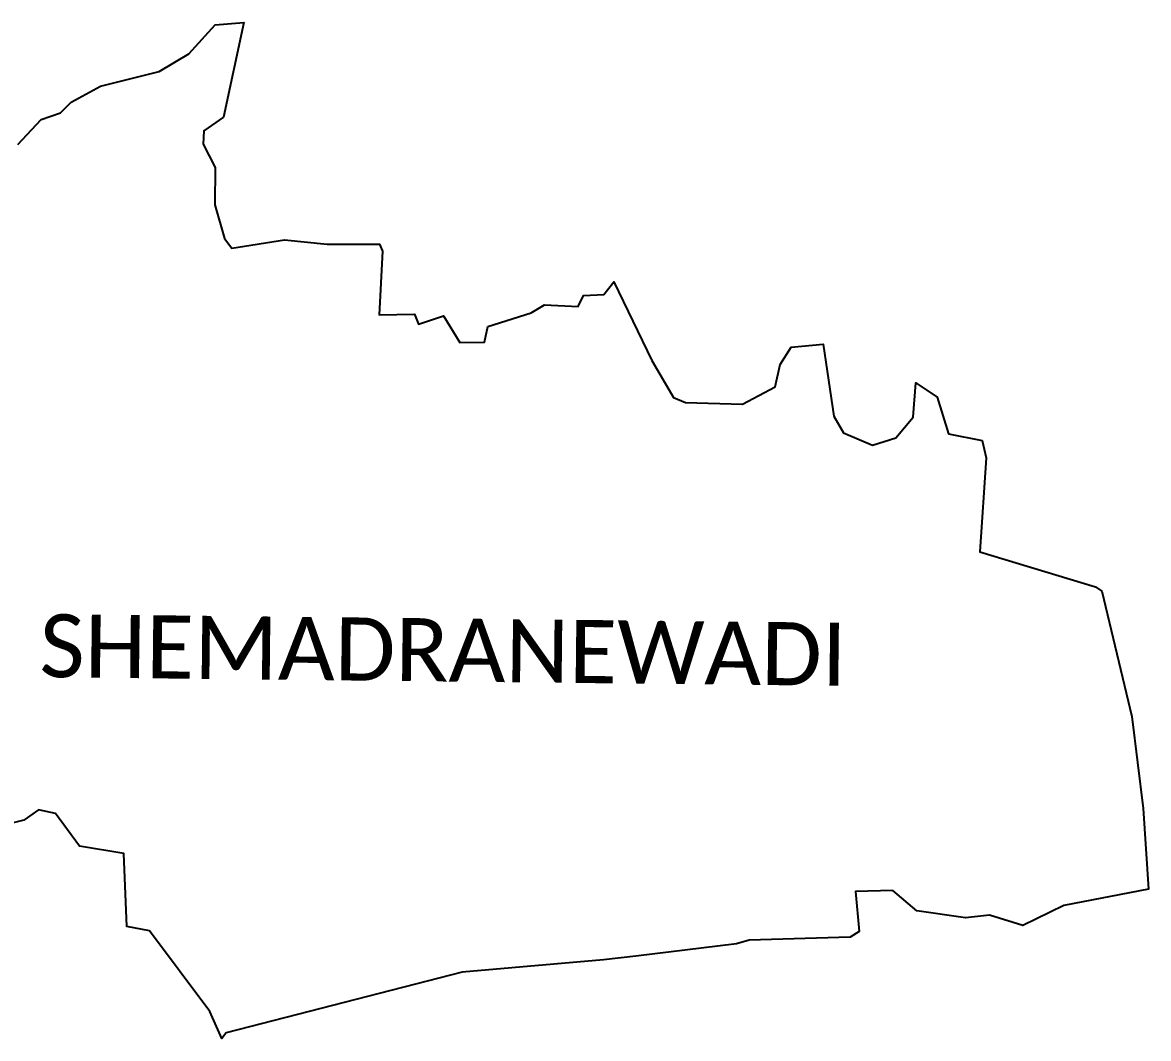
# Model space of a CAD drawing. Header units: metres. Extents: x 334783 to 339765, y 1780285 to 1782920.
# Drawn here: x 336889 to 339765, y 1780320 to 1782914 of the extents above; entities that cross this region are included whole.
import ezdxf

# ---------------------------------------------------------------- set-up
doc = ezdxf.new("R2010")
doc.units = ezdxf.units.M
doc.layers.add('VILLAGE BOUNDRY', color=10, linetype='Continuous')
doc.layers.add('VILLAGE NAME', color=250, linetype='Continuous')

msp = doc.modelspace()

# ---------------------------------------------------------------- linework, layer by layer
at = {"layer": 'VILLAGE BOUNDRY', "color": 3}
msp.add_lwpolyline([(336876.5, 1782602.9), (336936.3, 1782667), (336985.4, 1782684.2), (337012.7, 1782711), (337088.3, 1782751.6), (337237.5, 1782789.6), (337313.8, 1782834.5), (337381, 1782908.3), (337454.2, 1782914.5), (337402.5, 1782672.9), (337351.8, 1782637.7), (337350.3, 1782604.2), (337381.3, 1782544.2), (337380.2, 1782448.7), (337404.8, 1782362.6), (337423.6, 1782337.8), (337557.9, 1782359.4), (337666.6, 1782348.6), (337800.6, 1782348.1), (337808.3, 1782330.1), (337799.6, 1782168), (337890.2, 1782169.7), (337900.1, 1782143.7), (337964.1, 1782165.7), (338005.7, 1782097.1), (338069.3, 1782097.8), (338077.6, 1782138.5), (338188.4, 1782172.7), (338222.6, 1782193.1), (338307.9, 1782189.5), (338322.2, 1782217.4), (338373.5, 1782220.1), (338399.7, 1782252.4), (338496.7, 1782051.7), (338551.8, 1781957.2), (338582.4, 1781944.3), (338727.9, 1781939.5), (338811.2, 1781984.3), (338824.6, 1782041.3), (338852.8, 1782085), (338933.8, 1782093.2), (338961.1, 1781908.9), (338986, 1781866.5), (339060.5, 1781834.8), (339119.8, 1781853.7), (339164, 1781906.8), (339170.9, 1781994), (339225.2, 1781957.7), (339254.2, 1781864.1), (339340.6, 1781846.9), (339350.5, 1781803), (339334.7, 1781563), (339630.3, 1781472.8), (339646.1, 1781461.8), (339722.9, 1781142), (339751.9, 1780907.5), (339765.3, 1780700.7), (339549.4, 1780659.7), (339444.3, 1780607.9), (339359.1, 1780634.7), (339297.4, 1780627.5), (339173.4, 1780645.5), (339112, 1780698), (339016.4, 1780694.7), (339026.1, 1780592.6), (339003.3, 1780578.5), (338745.1, 1780571.2), (338713, 1780561.3), (338455.6, 1780530.3), (338373.3, 1780520.5), (338011.9, 1780488.8), (337408.9, 1780334.1), (337397.6, 1780319.7), (337367, 1780388.8), (337213, 1780594.7), (337155, 1780605.3), (337147.9, 1780792.3), (337034.7, 1780810.8), (336972.8, 1780894.4), (336929.6, 1780903.3), (336892.1, 1780877.3), (336837.7, 1780863.5)], dxfattribs=at)

# ---------------------------------------------------------------- texts
at = {"layer": 'VILLAGE NAME', "insert": (336933.3, 1781403.8), "char_height": 161.109, "attachment_point": 1, "rotation": 359.3742}
msp.add_mtext_dynamic_manual_height_columns('{\\fCalibri|b0|i0|c0|p34;SHEMADRANEWADI}', width=1589.786, gutter_width=805.5, heights=[0], dxfattribs=at)

doc.saveas('drawing.dxf')
